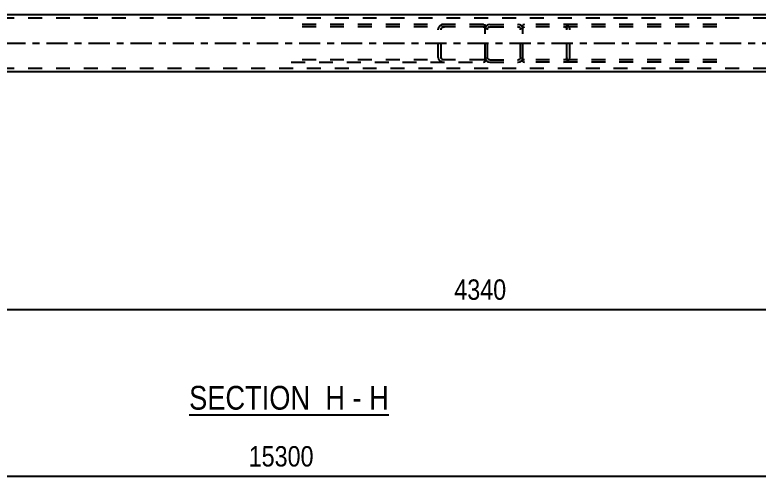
# Model space of a CAD drawing. Header units: millimetres. Extents: x -147 to 1042, y -583 to 258.
# Drawn here: x 238.2 to 342.7, y 81.4 to 146.2 of the extents above; entities that cross this region are included whole.
import ezdxf

# ---------------------------------------------------------------- set-up
doc = ezdxf.new("R2010")
doc.units = ezdxf.units.MM
doc.linetypes.add('DXK_LINE_DOT2', pattern=[3.9198, 1.9599, -1.9599])
doc.linetypes.add('DXK_LINE_DOT3', pattern=[5.9187, 2.979, -0.9799, 0.9799, -0.9799])
doc.styles.add('Arial Narrow', font='ARIALN.TTF', dxfattribs={"height": 0.2})

# ---------------------------------------------------------------- blocks, each defined once
blk = doc.blocks.new('Unknown-335478933-20 - 1830')
at = {"color": 6, "linetype": 'Continuous'}
blk.add_line((262.73, 89.96), (290.8, 89.96), dxfattribs=at)
at = {"color": 0, "linetype": 'Continuous'}
for points in [[(280.83, 90.71), (280.83, 94.21), (262.73, 94.21), (262.73, 90.71)], [(284.65, 90.71), (284.65, 94.21), (281.88, 94.21), (281.88, 90.71)], [(286.98, 90.71), (286.98, 94.21), (285.7, 94.21), (285.7, 90.71)], [(290.8, 90.71), (290.8, 94.21), (288.03, 94.21), (288.03, 90.71)]]:
    blk.add_wipeout(points, dxfattribs=at)
at = {"color": 7, "linetype": 'Continuous', "style": 'Arial Narrow'}
for s, p in [('SECTION ', (262.73, 90.71)), ('H', (281.88, 90.71)), ('H', (288.03, 90.71)), ('-', (285.7, 90.71))]:
    blk.add_text(s, height=3.34, dxfattribs=at).set_placement(p)
blk = doc.blocks.new('Part-335478933-1915 - 1830')
at = {"color": 7, "linetype": 'DXK_LINE_DOT2'}
for p, q in [((555.64, 145.71), (0, 145.71)), ((555.64, 138.67), (0, 138.67))]:
    blk.add_line(p, q, dxfattribs=at)
at = {"color": 2, "linetype": 'Continuous'}
for p, q in [((425.01, 146.19), (189.01, 146.19)), ((390.48, 138.19), (223.54, 138.19))]:
    blk.add_line(p, q, dxfattribs=at)
at = {"color": 7, "linetype": 'DXK_LINE_DOT3'}
blk.add_line((0, 142.19), (555.64, 142.19), dxfattribs=at)
blk = doc.blocks.new('Part-335478933-1864 - 1830')
at = {"color": 7, "linetype": 'DXK_LINE_DOT2'}
for p, q in [((309.9, 144.83), (309.64, 144.79)), ((309.64, 139.59), (309.64, 144.79)), ((309.64, 144.44), (309.73, 144.48)), ((309.73, 144.48), (309.9, 144.51)), ((336.93, 144.83), (309.9, 144.83)), ((336.93, 144.51), (309.9, 144.51)), ((315.73, 144.78), (315.39, 144.83)), ((315.39, 144.51), (315.56, 144.48)), ((315.8, 144.31), (315.83, 144.19)), ((316.27, 144.19), (316.2, 144.43)), ((315.83, 140.19), (315.83, 144.19)), ((316.27, 140.19), (316.27, 144.19)), ((315.83, 140.19), (315.8, 140.07)), ((316.2, 139.94), (316.27, 140.19)), ((309.73, 139.89), (309.64, 139.94)), ((309.64, 139.59), (309.9, 139.55)), ((309.9, 139.87), (309.73, 139.89)), ((336.93, 139.87), (309.9, 139.87)), ((336.93, 139.55), (309.9, 139.55)), ((315.56, 139.89), (315.39, 139.87)), ((315.39, 139.55), (315.73, 139.6))]:
    blk.add_line(p, q, dxfattribs=at)
for centre, radius, start, end in [((315.46, 144.1), 0.401, 32.4104, 75.4453), ((315.52, 144), 0.802, 32.4104, 75.4453), ((315.46, 140.28), 0.401, 284.5547, 327.5896), ((315.52, 140.37), 0.802, 284.5547, 327.5896)]:
    blk.add_arc(centre, radius, start, end, dxfattribs=at)
blk = doc.blocks.new('Part-335478933-1868 - 1830')
at = {"color": 7, "linetype": 'DXK_LINE_DOT2'}
for p, q in [((304.41, 144.43), (304.36, 144.19)), ((304.68, 144.19), (304.7, 144.31)), ((305, 144.83), (304.76, 144.78)), ((304.88, 144.48), (305, 144.51)), ((305, 144.83), (309, 144.83)), ((305, 144.51), (309, 144.51)), ((309.24, 144.78), (309, 144.83)), ((309, 144.51), (309.12, 144.48)), ((309.3, 144.31), (309.32, 144.19)), ((309.64, 144.19), (309.59, 144.43)), ((304.36, 140.19), (304.36, 144.19)), ((304.68, 140.19), (304.68, 144.19)), ((309.32, 140.19), (309.32, 144.19)), ((309.64, 140.19), (309.64, 144.19)), ((304.36, 140.19), (304.41, 139.94)), ((304.7, 140.07), (304.68, 140.19)), ((309.32, 140.19), (309.3, 140.07)), ((309.59, 139.94), (309.64, 140.19)), ((304.76, 139.6), (305, 139.55)), ((305, 139.87), (304.88, 139.89)), ((305, 139.87), (309, 139.87)), ((305, 139.55), (309, 139.55)), ((309.12, 139.89), (309, 139.87)), ((309, 139.55), (309.24, 139.6))]:
    blk.add_line(p, q, dxfattribs=at)
for centre, radius, start, end in [((305, 144.19), 0.64, 112.5, 157.5), ((305, 144.19), 0.32, 112.5, 157.5), ((309, 144.19), 0.32, 22.5, 67.5), ((309, 144.19), 0.64, 22.5, 67.5), ((305, 140.19), 0.32, 202.5, 247.5), ((309, 140.19), 0.32, 292.5, 337.5), ((305, 140.19), 0.64, 202.5, 247.5), ((309, 140.19), 0.64, 292.5, 337.5)]:
    blk.add_arc(centre, radius, start, end, dxfattribs=at)
blk = doc.blocks.new('Part-335478933-1873 - 1830')
at = {"color": 7, "linetype": 'DXK_LINE_DOT2'}
for p, q in [((304.1, 144.83), (277.07, 144.83)), ((304.1, 144.51), (277.07, 144.51)), ((297.8, 144.43), (297.73, 144.19)), ((298.17, 144.19), (298.21, 144.31)), ((298.61, 144.83), (298.28, 144.78)), ((298.45, 144.48), (298.61, 144.51)), ((304.1, 144.83), (304.36, 144.79)), ((304.1, 144.51), (304.27, 144.48)), ((304.27, 144.48), (304.36, 144.44)), ((304.36, 139.59), (304.36, 144.79)), ((297.73, 140.19), (297.73, 144.19)), ((298.17, 140.19), (298.17, 144.19)), ((297.73, 140.19), (297.8, 139.94)), ((298.21, 140.07), (298.17, 140.19)), ((304.1, 139.87), (277.07, 139.87)), ((277.07, 139.55), (304.1, 139.55)), ((298.28, 139.6), (298.61, 139.55)), ((298.61, 139.87), (298.45, 139.89)), ((304.27, 139.89), (304.1, 139.87)), ((304.1, 139.55), (304.36, 139.59)), ((304.36, 139.94), (304.27, 139.89))]:
    blk.add_line(p, q, dxfattribs=at)
for centre, radius, start, end in [((298.48, 144), 0.802, 104.5546, 147.5894), ((298.55, 144.1), 0.401, 104.5546, 147.5894), ((298.55, 140.28), 0.401, 212.4106, 255.4454), ((298.48, 140.37), 0.802, 212.4106, 255.4454)]:
    blk.add_arc(centre, radius, start, end, dxfattribs=at)
blk = doc.blocks.new('StraightDimension-335478933-11226 - 4163')
at = {"color": 7, "linetype": 'Continuous'}
blk.add_line((-7.6, 81.37), (558.94, 81.37), dxfattribs=at)
at = {"color": 0}
blk.add_wipeout([(280.84, 82.12), (280.84, 86.32), (270.5, 86.32), (270.5, 82.12)], dxfattribs=at)
at = {"color": 3, "style": 'Arial Narrow'}
blk.add_text('15300', height=2.863, dxfattribs=at).set_placement((271.1, 82.72))
blk = doc.blocks.new('StraightDimension-335478933-2284 - 1830')
at = {"color": 7, "linetype": 'Continuous'}
for p, q in [((216.86, 136.73), (216.86, 96.18)), ((390.48, 136.73), (390.48, 96.18)), ((218.36, 105.4), (215.36, 104.2)), ((216.86, 104.8), (390.48, 104.8)), ((388.98, 104.2), (391.98, 105.4))]:
    blk.add_line(p, q, dxfattribs=at)
at = {"color": 0}
blk.add_wipeout([(307.92, 105.55), (307.92, 109.75), (299.41, 109.75), (299.41, 105.55)], dxfattribs=at)
at = {"color": 3, "style": 'Arial Narrow'}
blk.add_text('4340', height=2.863, dxfattribs=at).set_placement((300.01, 106.15))
at = {"color": 0, "linetype": 'Continuous'}
blk.add_wipeout([(389.88, 104.1), (385.68, 104.1), (385.68, 95.58), (389.88, 95.58)], dxfattribs=at)
at = {"color": 3, "linetype": 'Continuous', "style": 'Arial Narrow'}
blk.add_text('9762', height=2.863, rotation=90.0002, dxfattribs=at).set_placement((389.28, 96.18))

msp = doc.modelspace()

# ---------------------------------------------------------------- block references
for name in ['Part-335478933-1915 - 1830', 'Part-335478933-1873 - 1830', 'Part-335478933-1868 - 1830', 'Part-335478933-1864 - 1830', 'StraightDimension-335478933-2284 - 1830', 'Unknown-335478933-20 - 1830', 'StraightDimension-335478933-11226 - 4163']:
    msp.add_blockref(name, (0, 0))

doc.saveas('drawing.dxf')
